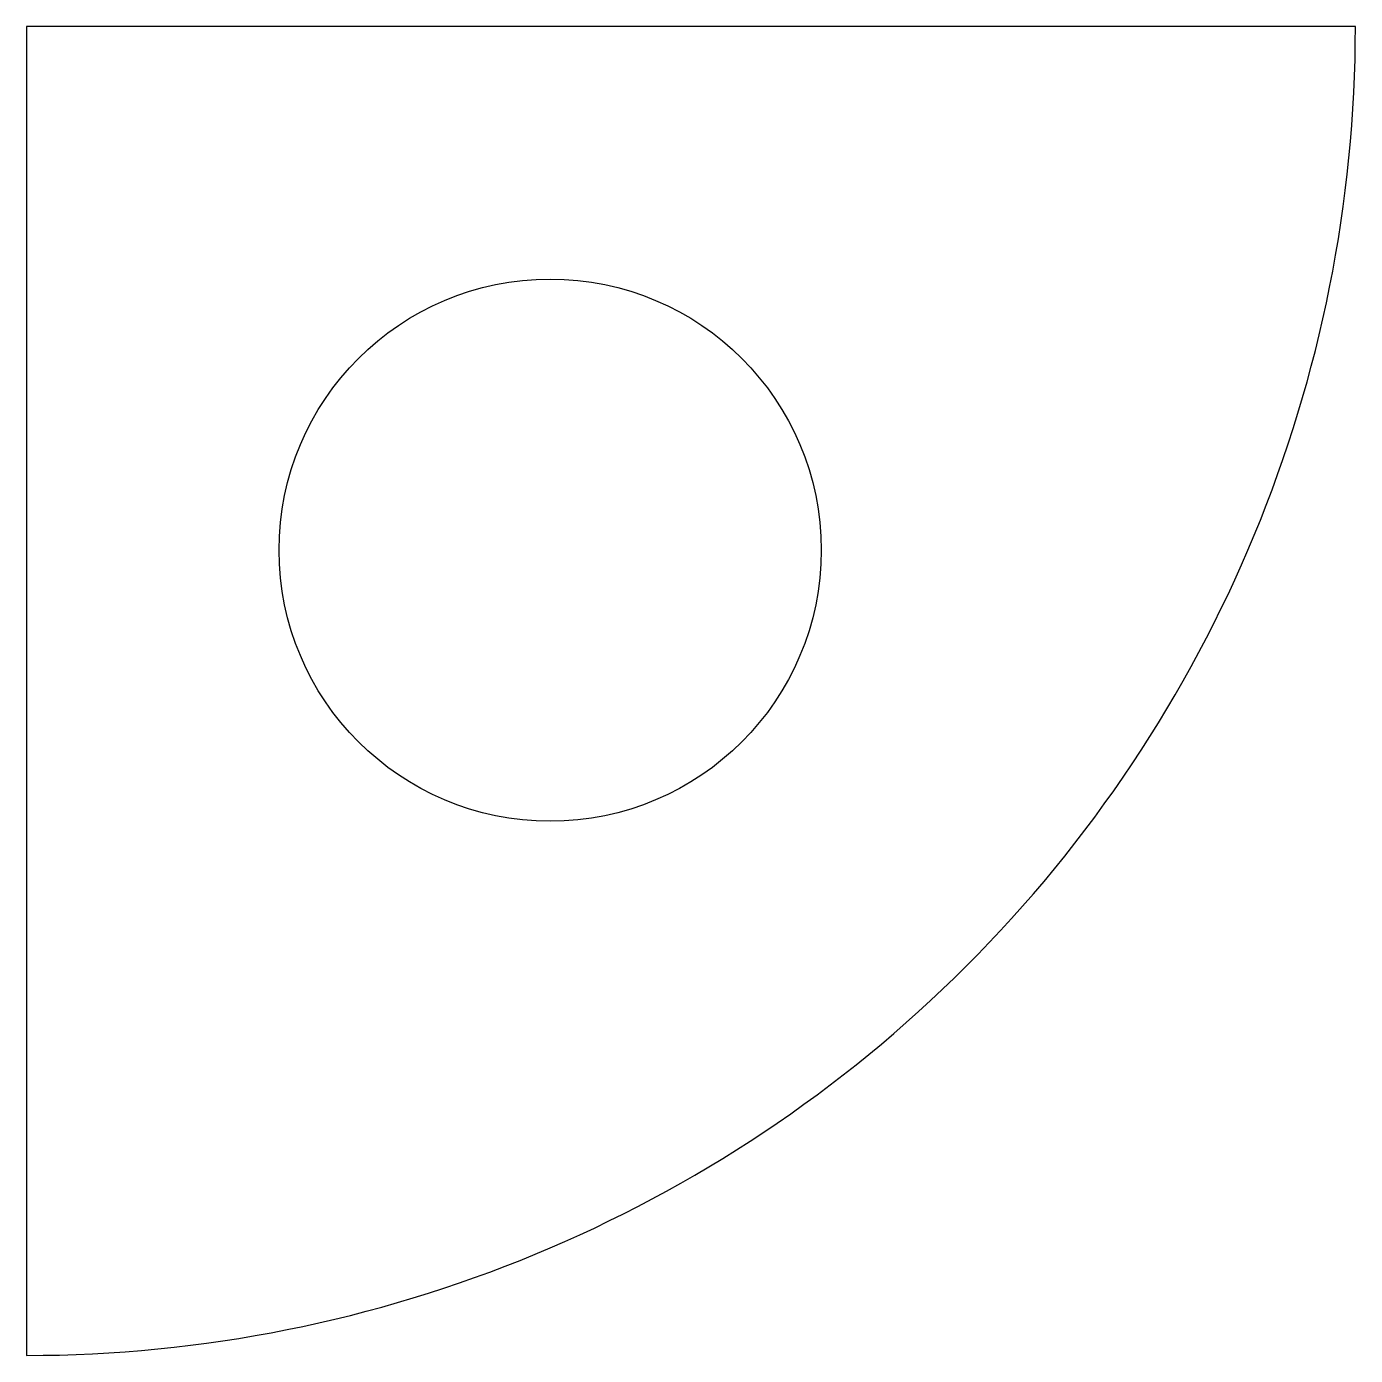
# Model space of a CAD drawing. Header units: millimetres. Extents: x -150 to -137.5, y 137.5 to 150.
import ezdxf

# ---------------------------------------------------------------- set-up
doc = ezdxf.new("R2010")
doc.units = ezdxf.units.MM
doc.layers.get('0').update_dxf_attribs({"linetype": 'CONTINUOUS'})

msp = doc.modelspace()

# ---------------------------------------------------------------- linework, layer by layer
msp.add_lwpolyline([(-150, 150), (-150, 137.5, 0.414214), (-137.5, 150)], format="xyb", close=True)
msp.add_circle((-145.075, 145.075), 2.55)

doc.saveas('drawing.dxf')
